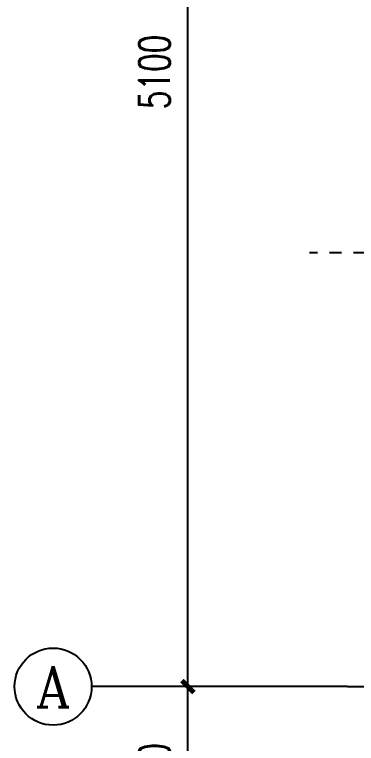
# Model space of a CAD drawing. Extents: x 133656 to 214778, y 12424 to 51506.
# Drawn here: x 154233 to 155653, y 14864 to 17888 of the extents above; entities that cross this region are included whole.
import ezdxf
from ezdxf.enums import TextEntityAlignment as Align

# ---------------------------------------------------------------- set-up
doc = ezdxf.new("R2010")
doc.units = 0
doc.header["$MEASUREMENT"] = 0
doc.linetypes.add('家具虚线平面', pattern=[100, 50, -50])
doc.linetypes.add('轴线', pattern=[1279.947105, 991.697132, -142.311249, 0, -145.938724])
doc.layers.get('Defpoints').update_dxf_attribs({"color": 8})
for name, color, linetype in [('A3.土建轴号', 160, 'Continuous'), ('A31.土建轴线', 251, 'Continuous'), ('A32.土建轴线标注', 52, 'Continuous'), ('AXIS_TEXT', 7, 'Continuous'), ('G4.天花灯位', 71, 'Continuous')]:
    doc.layers.add(name, color=color, linetype=linetype)
doc.styles.add('_TCH_AXIS', font='COMPLEX', dxfattribs={"bigfont": 'GBCBIG'})
doc.styles.add('_TCH_DIM_T3', font='SIMPLEX', dxfattribs={"width": 0.705882, "bigfont": 'GBCBIG'})
doc.styles.add('COMPLEX', font='COMPLEX')
doc.dimstyles.new('_TCH_ARCH&&50', dxfattribs={"dimtxt": 127.5, "dimasz": 50, "dimexe": 125, "dimexo": 150, "dimgap": 75, "dimtad": 1, "dimdec": 0, "dimzin": 0, "dimdsep": 46, "dimtxsty": '_TCH_DIM_T3', "dimblk": 'ARCHTICK', "dimcen": 0.09, "dimclrd": 44, "dimclre": 44, "dimclrt": 2, "dimazin": 2, "dimtfac": 1, "dimtdec": 0, "dimtix": 1, "dimtmove": 2, "dimatfit": 3, "dimldrblk": 'DOT', "dimfxl": 1, "dimtolj": 1, "dimtzin": 0, "dimarcsym": 0})

# ---------------------------------------------------------------- blocks, each defined once
blk = doc.blocks.new('_AXISO')
blk.add_circle((0, 0), 0.5)
at = {"layer": 'A32.土建轴线标注', "style": 'COMPLEX', "width": 1.041667}
blk.add_attdef('A', text='', height=0.56, dxfattribs=at).set_placement((-0.25, -0.28), (0.25, -0.28), align=Align.FIT)
blk = doc.blocks.new('_ArchTick')
at = {"color": 0, "linetype": 'ByBlock', "const_width": 0.4}
blk.add_lwpolyline([(-0.5, -0.5), (0.5, 0.5)], dxfattribs=at)
blk = doc.blocks.new('*D75')
at = {"layer": 'A3.土建轴号', "color": 44, "lineweight": -2, "transparency": 16777216}
for p, q in [((155466.2, 15099.6), (154828.2, 15099.6)), ((154953.2, 14399.6), (154953.2, 15099.6)), ((155466.2, 14399.6), (154828.2, 14399.6))]:
    blk.add_line(p, q, dxfattribs=at)
at = {"layer": 'Defpoints', "color": 0, "transparency": 16777216}
for p in [(154953.2, 15099.6), (155616.2, 15099.6), (155616.2, 14399.6)]:
    blk.add_point(p, dxfattribs=at)
at = {"layer": 'A3.土建轴号', "color": 44, "lineweight": -2, "transparency": 16777216, "xscale": 50, "yscale": 50, "zscale": 50}
for p, rotation in [((154953.2, 15099.6), 90), ((154953.2, 14399.6), 270)]:
    blk.add_blockref('_ArchTick', p, dxfattribs=dict(at, rotation=rotation))
at = {"layer": 'A3.土建轴号', "color": 2, "transparency": 16777216, "insert": (154814.4, 14749.6), "char_height": 127.5, "attachment_point": 5, "rotation": 90, "style": '_TCH_DIM_T3'}
blk.add_mtext('\\A1;700', dxfattribs=at)
blk = doc.blocks.new('_Dot')
at = {"color": 0, "linetype": 'ByBlock', "lineweight": -2}
blk.add_line((-0.5, 0), (-1, 0), dxfattribs=at)
at = {"color": 0, "linetype": 'ByBlock', "const_width": 0.5}
blk.add_lwpolyline([(-0.25, 0, 1), (0.25, 0, 1)], format="xyb", close=True, dxfattribs=at)
blk = doc.blocks.new('*D76')
at = {"layer": 'A3.土建轴号', "color": 44, "lineweight": -2, "transparency": 16777216}
for p, q in [((155466.2, 20199.6), (154828.2, 20199.6)), ((154953.2, 15099.6), (154953.2, 20199.6)), ((155466.2, 15099.6), (154828.2, 15099.6))]:
    blk.add_line(p, q, dxfattribs=at)
at = {"layer": 'Defpoints', "color": 0, "transparency": 16777216}
for p in [(154953.2, 20199.6), (155616.2, 20199.6), (155616.2, 15099.6)]:
    blk.add_point(p, dxfattribs=at)
at = {"layer": 'A3.土建轴号', "color": 44, "lineweight": -2, "transparency": 16777216, "xscale": 50, "yscale": 50, "zscale": 50}
for p, rotation in [((154953.2, 20199.6), 90), ((154953.2, 15099.6), 270)]:
    blk.add_blockref('_ArchTick', p, dxfattribs=dict(at, rotation=rotation))
at = {"layer": 'A3.土建轴号', "color": 2, "transparency": 16777216, "insert": (154814.4, 17649.6), "char_height": 127.5, "attachment_point": 5, "rotation": 90, "style": '_TCH_DIM_T3'}
blk.add_mtext('\\A1;5100', dxfattribs=at)

msp = doc.modelspace()

# ---------------------------------------------------------------- linework, layer by layer
at = {"layer": 'A3.土建轴号'}
msp.add_line((155616.2, 15099.6), (154553.2, 15099.6), dxfattribs=at)
at = {"layer": 'A31.土建轴线', "linetype": '轴线', "ltscale": 0.5}
msp.add_line((155616.2, 15099.6), (169796.1, 15099.6), dxfattribs=at)
at = {"layer": 'G4.天花灯位', "linetype": '家具虚线平面'}
msp.add_line((158390.9, 16899.6), (155457.6, 16899.6), dxfattribs=at)

# ---------------------------------------------------------------- block references
at = {"layer": 'A3.土建轴号'}
ref = msp.add_blockref('_AXISO', (154393.2, 15099.6), dxfattribs=dict(at, xscale=320, yscale=320, zscale=320))
ref.add_attrib('A', 'A', dxfattribs={"layer": 'AXIS_TEXT', "height": 170.1, "style": '_TCH_AXIS'}).set_placement((154320.3, 15014.6), (154466.1, 15014.6), align=Align.FIT)

# ---------------------------------------------------------------- dimensions: what is measured, and where the dimension line sits
for p1, p2, picture, middle in [((155616.2, 15099.6), (155616.2, 20199.6), '*D76', (154814.4, 17649.6)), ((155616.2, 14399.6), (155616.2, 15099.6), '*D75', (154814.4, 14749.6))]:
    dim = msp.add_aligned_dim(p1=p1, p2=p2, distance=663, dimstyle='_TCH_ARCH&&50', dxfattribs=at)
    dim.commit()
    dim.dimension.update_dxf_attribs({"geometry": picture, "text_midpoint": middle})

doc.saveas('drawing.dxf')
